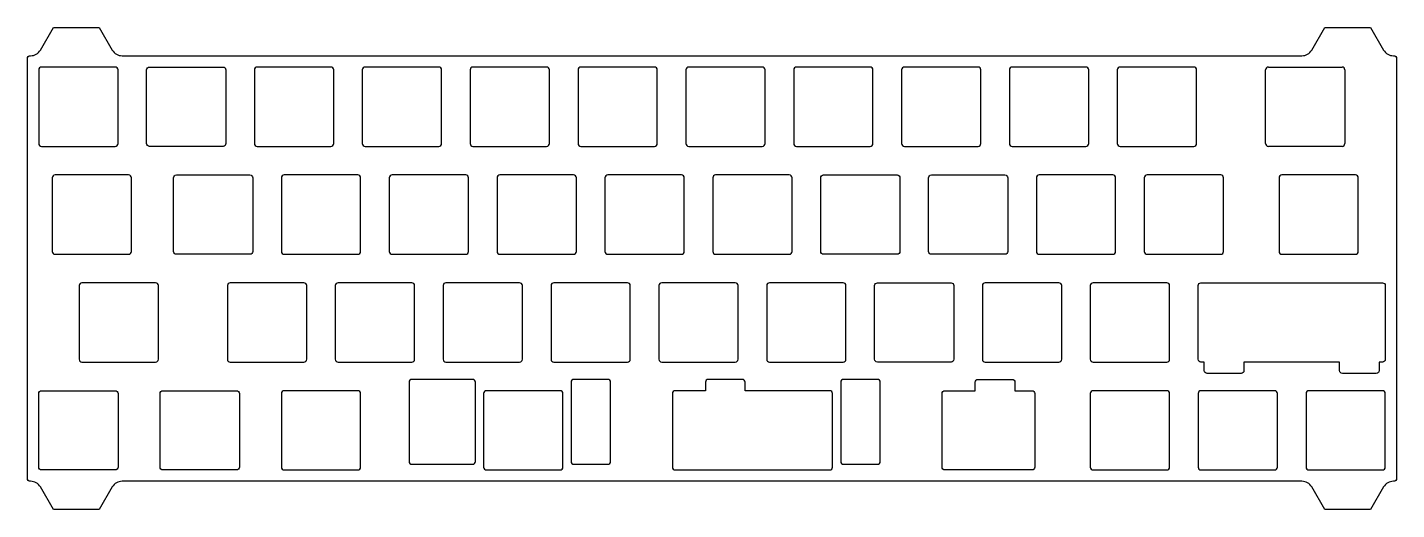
# Model space of a CAD drawing. Header units: millimetres. Extents: x 1 to 242, y -81 to 4.
import ezdxf

# ---------------------------------------------------------------- set-up
doc = ezdxf.new("R2010")
doc.units = ezdxf.units.MM
doc.layers.get('0').update_dxf_attribs({"linetype": 'CONTINUOUS'})

msp = doc.modelspace()

# ---------------------------------------------------------------- linework, layer by layer
for p, q in [((219.22, -16.03), (219.22, -3.03)), ((219.22, -16.03), (219.22, -3.03)), ((219.72, -2.53), (232.72, -2.53)), ((219.72, -2.53), (232.72, -2.53)), ((233.22, -3.03), (233.22, -16.03)), ((233.22, -3.03), (233.22, -16.03)), ((232.72, -16.53), (219.72, -16.53)), ((232.72, -16.53), (219.72, -16.53))]:
    msp.add_line(p, q)
for points in [[(17.25, -0.53), (225.64, -0.53, 0.267949), (227.37, 0.47), (229.68, 4.47), (237.75, 4.47), (240.06, 0.47, 0.267949), (241.8, -0.53), (241.86, -0.53, -0.414214), (242.36, -1.03), (242.36, -75.17, -0.414214), (241.86, -75.68), (241.8, -75.68, 0.267949), (240.06, -76.68), (237.75, -80.68), (229.68, -80.68), (227.37, -76.68, 0.267949), (225.64, -75.68), (17.25, -75.68, 0.267949), (15.51, -76.68), (13.2, -80.68), (5.13, -80.68), (2.82, -76.68, 0.267949), (1.09, -75.68), (1.02, -75.68, -0.414214), (0.52, -75.17), (0.52, -1.03, -0.414214), (1.02, -0.53), (1.09, -0.53, 0.267949), (2.82, 0.47), (5.13, 4.47), (13.2, 4.47), (15.51, 0.47, 0.267949)], [(17.25, -0.53), (225.64, -0.53, 0.267949), (227.37, 0.47), (229.68, 4.47), (237.75, 4.47), (240.06, 0.47, 0.267949), (241.8, -0.53), (241.86, -0.53, -0.414214), (242.36, -1.03), (242.36, -75.17, -0.414214), (241.86, -75.68), (241.8, -75.68, 0.267949), (240.06, -76.68), (237.75, -80.68), (229.68, -80.68), (227.37, -76.68, 0.267949), (225.64, -75.68), (17.25, -75.68, 0.267949), (15.51, -76.68), (13.2, -80.68), (5.13, -80.68), (2.82, -76.68, 0.267949), (1.09, -75.68), (1.02, -75.68, -0.414214), (0.52, -75.17), (0.52, -1.03, -0.414214), (1.02, -0.53), (1.09, -0.53, 0.267949), (2.82, 0.47), (5.13, 4.47), (13.2, 4.47), (15.51, 0.47, 0.267949)], [(2.53, -3.03), (2.53, -16.03, 0.414214), (3.03, -16.53), (16.03, -16.53, 0.414214), (16.53, -16.03), (16.53, -3.03, 0.414214), (16.03, -2.53), (3.03, -2.53, 0.414214)], [(2.53, -3.03), (2.53, -16.03, 0.414214), (3.03, -16.53), (16.03, -16.53, 0.414214), (16.53, -16.03), (16.53, -3.03, 0.414214), (16.03, -2.53), (3.03, -2.53, 0.414214)], [(22.08, -16.53, -0.414214), (21.58, -16.03), (21.58, -3.03, -0.414214), (22.08, -2.53), (35.08, -2.53, -0.414214), (35.58, -3.03), (35.58, -16.03, -0.414214), (35.08, -16.53)], [(22.08, -16.53, -0.414214), (21.58, -16.03), (21.58, -3.03, -0.414214), (22.08, -2.53), (35.08, -2.53, -0.414214), (35.58, -3.03), (35.58, -16.03, -0.414214), (35.08, -16.53)], [(40.63, -3.03), (40.63, -16.03, 0.414214), (41.13, -16.53), (54.13, -16.53, 0.414214), (54.63, -16.03), (54.63, -3.03, 0.414214), (54.13, -2.53), (41.13, -2.53, 0.414214)], [(40.63, -3.03), (40.63, -16.03, 0.414214), (41.13, -16.53), (54.13, -16.53, 0.414214), (54.63, -16.03), (54.63, -3.03, 0.414214), (54.13, -2.53), (41.13, -2.53, 0.414214)], [(59.68, -3.03), (59.68, -16.03, 0.414214), (60.18, -16.53), (73.18, -16.53, 0.414214), (73.68, -16.03), (73.68, -3.03, 0.414214), (73.18, -2.53), (60.18, -2.53, 0.414214)], [(59.68, -3.03), (59.68, -16.03, 0.414214), (60.18, -16.53), (73.18, -16.53, 0.414214), (73.68, -16.03), (73.68, -3.03, 0.414214), (73.18, -2.53), (60.18, -2.53, 0.414214)], [(78.73, -3.03), (78.73, -16.03, 0.414214), (79.23, -16.53), (92.23, -16.53, 0.414214), (92.73, -16.03), (92.73, -3.03, 0.414214), (92.23, -2.53), (79.23, -2.53, 0.414214)], [(78.73, -3.03), (78.73, -16.03, 0.414214), (79.23, -16.53), (92.23, -16.53, 0.414214), (92.73, -16.03), (92.73, -3.03, 0.414214), (92.23, -2.53), (79.23, -2.53, 0.414214)], [(97.78, -3.03), (97.78, -16.03, 0.414214), (98.28, -16.53), (111.28, -16.53, 0.414214), (111.78, -16.03), (111.78, -3.03, 0.414214), (111.28, -2.53), (98.28, -2.53, 0.414214)], [(97.78, -3.03), (97.78, -16.03, 0.414214), (98.28, -16.53), (111.28, -16.53, 0.414214), (111.78, -16.03), (111.78, -3.03, 0.414214), (111.28, -2.53), (98.28, -2.53, 0.414214)], [(130.33, -2.53), (117.33, -2.53, 0.414214), (116.83, -3.03), (116.83, -16.03, 0.414214), (117.33, -16.53), (130.33, -16.53, 0.414214), (130.83, -16.03), (130.83, -3.03, 0.414214)], [(130.33, -2.53), (117.33, -2.53, 0.414214), (116.83, -3.03), (116.83, -16.03, 0.414214), (117.33, -16.53), (130.33, -16.53, 0.414214), (130.83, -16.03), (130.83, -3.03, 0.414214)], [(135.88, -3.03), (135.88, -16.03, 0.414214), (136.38, -16.53), (149.38, -16.53, 0.414214), (149.88, -16.03), (149.88, -3.03, 0.414214), (149.38, -2.53), (136.38, -2.53, 0.414214)], [(135.88, -3.03), (135.88, -16.03, 0.414214), (136.38, -16.53), (149.38, -16.53, 0.414214), (149.88, -16.03), (149.88, -3.03, 0.414214), (149.38, -2.53), (136.38, -2.53, 0.414214)], [(154.93, -3.03), (154.93, -16.03, 0.414214), (155.43, -16.53), (168.43, -16.53, 0.414214), (168.93, -16.03), (168.93, -3.03, 0.414214), (168.43, -2.53), (155.43, -2.53, 0.414214)], [(154.93, -3.03), (154.93, -16.03, 0.414214), (155.43, -16.53), (168.43, -16.53, 0.414214), (168.93, -16.03), (168.93, -3.03, 0.414214), (168.43, -2.53), (155.43, -2.53, 0.414214)], [(173.98, -3.03), (173.98, -16.03, 0.414214), (174.48, -16.53), (187.48, -16.53, 0.414214), (187.98, -16.03), (187.98, -3.03, 0.414214), (187.48, -2.53), (174.48, -2.53, 0.414214)], [(173.98, -3.03), (173.98, -16.03, 0.414214), (174.48, -16.53), (187.48, -16.53, 0.414214), (187.98, -16.03), (187.98, -3.03, 0.414214), (187.48, -2.53), (174.48, -2.53, 0.414214)], [(193.03, -3.03), (193.03, -16.03, 0.414214), (193.53, -16.53), (206.53, -16.53, 0.414214), (207.03, -16.03), (207.03, -3.03, 0.414214), (206.53, -2.53), (193.53, -2.53, 0.414214)], [(193.03, -3.03), (193.03, -16.03, 0.414214), (193.53, -16.53), (206.53, -16.53, 0.414214), (207.03, -16.03), (207.03, -3.03, 0.414214), (206.53, -2.53), (193.53, -2.53, 0.414214)], [(4.91, -22.08), (4.91, -35.08, 0.414214), (5.41, -35.58), (18.41, -35.58, 0.414214), (18.91, -35.08), (18.91, -22.08, 0.414214), (18.41, -21.58), (5.41, -21.58, 0.414214)], [(4.91, -22.08), (4.91, -35.08, 0.414214), (5.41, -35.58), (18.41, -35.58, 0.414214), (18.91, -35.08), (18.91, -22.08, 0.414214), (18.41, -21.58), (5.41, -21.58, 0.414214)], [(26.84, -35.58, -0.414214), (26.34, -35.08), (26.34, -22.08, -0.414214), (26.84, -21.58), (39.84, -21.58, -0.414214), (40.34, -22.08), (40.34, -35.08, -0.414214), (39.84, -35.58)], [(26.84, -35.58, -0.414214), (26.34, -35.08), (26.34, -22.08, -0.414214), (26.84, -21.58), (39.84, -21.58, -0.414214), (40.34, -22.08), (40.34, -35.08, -0.414214), (39.84, -35.58)], [(45.39, -22.08), (45.39, -35.08, 0.414214), (45.89, -35.58), (58.89, -35.58, 0.414214), (59.39, -35.08), (59.39, -22.08, 0.414214), (58.89, -21.58), (45.89, -21.58, 0.414214)], [(45.39, -22.08), (45.39, -35.08, 0.414214), (45.89, -35.58), (58.89, -35.58, 0.414214), (59.39, -35.08), (59.39, -22.08, 0.414214), (58.89, -21.58), (45.89, -21.58, 0.414214)], [(77.94, -21.58), (64.94, -21.58, 0.414214), (64.44, -22.08), (64.44, -35.08, 0.414214), (64.94, -35.58), (77.94, -35.58, 0.414214), (78.44, -35.08), (78.44, -22.08, 0.414214)], [(77.94, -21.58), (64.94, -21.58, 0.414214), (64.44, -22.08), (64.44, -35.08, 0.414214), (64.94, -35.58), (77.94, -35.58, 0.414214), (78.44, -35.08), (78.44, -22.08, 0.414214)], [(83.49, -22.08), (83.49, -35.08, 0.414214), (83.99, -35.58), (96.99, -35.58, 0.414214), (97.49, -35.08), (97.49, -22.08, 0.414214), (96.99, -21.58), (83.99, -21.58, 0.414214)], [(83.49, -22.08), (83.49, -35.08, 0.414214), (83.99, -35.58), (96.99, -35.58, 0.414214), (97.49, -35.08), (97.49, -22.08, 0.414214), (96.99, -21.58), (83.99, -21.58, 0.414214)], [(102.54, -22.08), (102.54, -35.08, 0.414214), (103.04, -35.58), (116.04, -35.58, 0.414214), (116.54, -35.08), (116.54, -22.08, 0.414214), (116.04, -21.58), (103.04, -21.58, 0.414214)], [(102.54, -22.08), (102.54, -35.08, 0.414214), (103.04, -35.58), (116.04, -35.58, 0.414214), (116.54, -35.08), (116.54, -22.08, 0.414214), (116.04, -21.58), (103.04, -21.58, 0.414214)], [(121.59, -22.08), (121.59, -35.08, 0.414214), (122.09, -35.58), (135.09, -35.58, 0.414214), (135.59, -35.08), (135.59, -22.08, 0.414214), (135.09, -21.58), (122.09, -21.58, 0.414214)], [(121.59, -22.08), (121.59, -35.08, 0.414214), (122.09, -35.58), (135.09, -35.58, 0.414214), (135.59, -35.08), (135.59, -22.08, 0.414214), (135.09, -21.58), (122.09, -21.58, 0.414214)], [(141.14, -35.58, -0.414214), (140.64, -35.08), (140.64, -22.08, -0.414214), (141.14, -21.58), (154.14, -21.58, -0.414214), (154.64, -22.08), (154.64, -35.08, -0.414214), (154.14, -35.58)], [(141.14, -35.58, -0.414214), (140.64, -35.08), (140.64, -22.08, -0.414214), (141.14, -21.58), (154.14, -21.58, -0.414214), (154.64, -22.08), (154.64, -35.08, -0.414214), (154.14, -35.58)], [(160.19, -35.58, -0.414214), (159.69, -35.08), (159.69, -22.08, -0.414214), (160.19, -21.58), (173.19, -21.58, -0.414214), (173.69, -22.08), (173.69, -35.08, -0.414214), (173.19, -35.58)], [(160.19, -35.58, -0.414214), (159.69, -35.08), (159.69, -22.08, -0.414214), (160.19, -21.58), (173.19, -21.58, -0.414214), (173.69, -22.08), (173.69, -35.08, -0.414214), (173.19, -35.58)], [(178.74, -22.08), (178.74, -35.08, 0.414214), (179.24, -35.58), (192.24, -35.58, 0.414214), (192.74, -35.08), (192.74, -22.08, 0.414214), (192.24, -21.58), (179.24, -21.58, 0.414214)], [(178.74, -22.08), (178.74, -35.08, 0.414214), (179.24, -35.58), (192.24, -35.58, 0.414214), (192.74, -35.08), (192.74, -22.08, 0.414214), (192.24, -21.58), (179.24, -21.58, 0.414214)], [(197.79, -22.08), (197.79, -35.08, 0.414214), (198.29, -35.58), (211.29, -35.58, 0.414214), (211.79, -35.08), (211.79, -22.08, 0.414214), (211.29, -21.58), (198.29, -21.58, 0.414214)], [(197.79, -22.08), (197.79, -35.08, 0.414214), (198.29, -35.58), (211.29, -35.58, 0.414214), (211.79, -35.08), (211.79, -22.08, 0.414214), (211.29, -21.58), (198.29, -21.58, 0.414214)], [(221.6, -22.08), (221.6, -35.08, 0.414214), (222.1, -35.58), (235.1, -35.58, 0.414214), (235.6, -35.08), (235.6, -22.08, 0.414214), (235.1, -21.58), (222.1, -21.58, 0.414214)], [(221.6, -22.08), (221.6, -35.08, 0.414214), (222.1, -35.58), (235.1, -35.58, 0.414214), (235.6, -35.08), (235.6, -22.08, 0.414214), (235.1, -21.58), (222.1, -21.58, 0.414214)], [(9.67, -41.12), (9.67, -54.13, 0.414214), (10.17, -54.63), (23.17, -54.63, 0.414214), (23.67, -54.13), (23.67, -41.12, 0.414214), (23.17, -40.63), (10.17, -40.63, 0.414214)], [(9.67, -41.12), (9.67, -54.13, 0.414214), (10.17, -54.63), (23.17, -54.63, 0.414214), (23.67, -54.13), (23.67, -41.12, 0.414214), (23.17, -40.63), (10.17, -40.63, 0.414214)], [(35.86, -41.12), (35.86, -54.13, 0.414214), (36.36, -54.63), (49.36, -54.63, 0.414214), (49.86, -54.13), (49.86, -41.12, 0.414214), (49.36, -40.63), (36.36, -40.63, 0.414214)], [(35.86, -41.12), (35.86, -54.13, 0.414214), (36.36, -54.63), (49.36, -54.63, 0.414214), (49.86, -54.13), (49.86, -41.12, 0.414214), (49.36, -40.63), (36.36, -40.63, 0.414214)], [(54.91, -41.12), (54.91, -54.13, 0.414214), (55.41, -54.63), (68.41, -54.63, 0.414214), (68.91, -54.13), (68.91, -41.12, 0.414214), (68.41, -40.63), (55.41, -40.63, 0.414214)], [(54.91, -41.12), (54.91, -54.13, 0.414214), (55.41, -54.63), (68.41, -54.63, 0.414214), (68.91, -54.13), (68.91, -41.12, 0.414214), (68.41, -40.63), (55.41, -40.63, 0.414214)], [(73.96, -41.12), (73.96, -54.13, 0.414214), (74.46, -54.63), (87.46, -54.63, 0.414214), (87.96, -54.13), (87.96, -41.12, 0.414214), (87.46, -40.63), (74.46, -40.63, 0.414214)], [(73.96, -41.12), (73.96, -54.13, 0.414214), (74.46, -54.63), (87.46, -54.63, 0.414214), (87.96, -54.13), (87.96, -41.12, 0.414214), (87.46, -40.63), (74.46, -40.63, 0.414214)], [(93.01, -41.12), (93.01, -54.13, 0.414214), (93.51, -54.63), (106.51, -54.63, 0.414214), (107.01, -54.13), (107.01, -41.12, 0.414214), (106.51, -40.63), (93.51, -40.63, 0.414214)], [(93.01, -41.12), (93.01, -54.13, 0.414214), (93.51, -54.63), (106.51, -54.63, 0.414214), (107.01, -54.13), (107.01, -41.12, 0.414214), (106.51, -40.63), (93.51, -40.63, 0.414214)], [(125.56, -40.63), (112.56, -40.63, 0.414214), (112.06, -41.12), (112.06, -54.13, 0.414214), (112.56, -54.63), (125.56, -54.63, 0.414214), (126.06, -54.13), (126.06, -41.12, 0.414214)], [(125.56, -40.63), (112.56, -40.63, 0.414214), (112.06, -41.12), (112.06, -54.13, 0.414214), (112.56, -54.63), (125.56, -54.63, 0.414214), (126.06, -54.13), (126.06, -41.12, 0.414214)], [(144.61, -40.63), (131.61, -40.63, 0.414214), (131.11, -41.12), (131.11, -54.13, 0.414214), (131.61, -54.63), (144.61, -54.63, 0.414214), (145.11, -54.13), (145.11, -41.12, 0.414214)], [(144.61, -40.63), (131.61, -40.63, 0.414214), (131.11, -41.12), (131.11, -54.13, 0.414214), (131.61, -54.63), (144.61, -54.63, 0.414214), (145.11, -54.13), (145.11, -41.12, 0.414214)], [(150.66, -54.63, -0.414214), (150.16, -54.13), (150.16, -41.12, -0.414214), (150.66, -40.63), (163.66, -40.63, -0.414214), (164.16, -41.12), (164.16, -54.13, -0.414214), (163.66, -54.63)], [(150.66, -54.63, -0.414214), (150.16, -54.13), (150.16, -41.12, -0.414214), (150.66, -40.63), (163.66, -40.63, -0.414214), (164.16, -41.12), (164.16, -54.13, -0.414214), (163.66, -54.63)], [(169.21, -41.12), (169.21, -54.13, 0.414214), (169.71, -54.63), (182.71, -54.63, 0.414214), (183.21, -54.13), (183.21, -41.12, 0.414214), (182.71, -40.63), (169.71, -40.63, 0.414214)], [(169.21, -41.12), (169.21, -54.13, 0.414214), (169.71, -54.63), (182.71, -54.63, 0.414214), (183.21, -54.13), (183.21, -41.12, 0.414214), (182.71, -40.63), (169.71, -40.63, 0.414214)], [(188.26, -41.12), (188.26, -54.13, 0.414214), (188.76, -54.63), (201.76, -54.63, 0.414214), (202.26, -54.13), (202.26, -41.12, 0.414214), (201.76, -40.63), (188.76, -40.63, 0.414214)], [(188.26, -41.12), (188.26, -54.13, 0.414214), (188.76, -54.63), (201.76, -54.63, 0.414214), (202.26, -54.13), (202.26, -41.12, 0.414214), (201.76, -40.63), (188.76, -40.63, 0.414214)], [(207.31, -41.12, -0.414214), (207.81, -40.63), (239.86, -40.63, -0.414214), (240.36, -41.12), (240.36, -54.13, -0.414214), (239.86, -54.63), (239.28, -54.63), (239.28, -56.13, -0.414214), (238.78, -56.63), (232.78, -56.63, -0.414214), (232.28, -56.13), (232.28, -54.63), (215.4, -54.63), (215.4, -56.13, -0.414214), (214.9, -56.63), (208.9, -56.63, -0.414214), (208.4, -56.13), (208.4, -54.63), (207.81, -54.63, -0.414214), (207.31, -54.13)], [(207.31, -41.12, -0.414214), (207.81, -40.63), (239.86, -40.63, -0.414214), (240.36, -41.12), (240.36, -54.13, -0.414214), (239.86, -54.63), (239.28, -54.63), (239.28, -56.13, -0.414214), (238.78, -56.63), (232.78, -56.63, -0.414214), (232.28, -56.13), (232.28, -54.63), (215.4, -54.63), (215.4, -56.13, -0.414214), (214.9, -56.63), (208.9, -56.63, -0.414214), (208.4, -56.13), (208.4, -54.63), (207.81, -54.63, -0.414214), (207.31, -54.13)], [(68.44, -72.68), (79.17, -72.68, 0.414214), (79.67, -72.18), (79.67, -58.18, 0.414214), (79.17, -57.68), (68.44, -57.68, 0.414214), (67.94, -58.18), (67.94, -72.18, 0.414214)], [(68.44, -72.68), (79.17, -72.68, 0.414214), (79.67, -72.18), (79.67, -58.18, 0.414214), (79.17, -57.68), (68.44, -57.68, 0.414214), (67.94, -58.18), (67.94, -72.18, 0.414214)], [(97.04, -72.68), (103.04, -72.68, 0.414214), (103.54, -72.18), (103.54, -58.18, 0.414214), (103.04, -57.68), (97.04, -57.68, 0.414214), (96.54, -58.18), (96.54, -72.18, 0.414214)], [(97.04, -72.68), (103.04, -72.68, 0.414214), (103.54, -72.18), (103.54, -58.18, 0.414214), (103.04, -57.68), (97.04, -57.68, 0.414214), (96.54, -58.18), (96.54, -72.18, 0.414214)], [(114.44, -60.18), (114.44, -73.18, 0.414214), (114.94, -73.68), (142.23, -73.68, 0.414214), (142.73, -73.18), (142.73, -60.18, 0.414214), (142.23, -59.68), (127.29, -59.68), (127.29, -58.18, 0.414214), (126.79, -57.68), (120.79, -57.68, 0.414214), (120.29, -58.18), (120.29, -59.68), (114.94, -59.68, 0.414214)], [(114.44, -60.18), (114.44, -73.18, 0.414214), (114.94, -73.68), (142.23, -73.68, 0.414214), (142.73, -73.18), (142.73, -60.18, 0.414214), (142.23, -59.68), (127.29, -59.68), (127.29, -58.18, 0.414214), (126.79, -57.68), (120.79, -57.68, 0.414214), (120.29, -58.18), (120.29, -59.68), (114.94, -59.68, 0.414214)], [(144.67, -72.68), (150.67, -72.68, 0.414214), (151.17, -72.18), (151.17, -58.18, 0.414214), (150.67, -57.68), (144.67, -57.68, 0.414214), (144.17, -58.18), (144.17, -72.18, 0.414214)], [(144.67, -72.68), (150.67, -72.68, 0.414214), (151.17, -72.18), (151.17, -58.18, 0.414214), (150.67, -57.68), (144.67, -57.68, 0.414214), (144.17, -58.18), (144.17, -72.18, 0.414214)], [(174.44, -57.68, -0.414214), (174.94, -58.18), (174.94, -59.68), (177.95, -59.68, -0.414214), (178.45, -60.18), (178.45, -73.18, -0.414214), (177.95, -73.68), (162.57, -73.68, -0.414214), (162.07, -73.18), (162.07, -60.18, -0.414214), (162.57, -59.68), (167.94, -59.68), (167.94, -58.18, -0.414214), (168.44, -57.68)], [(174.44, -57.68, -0.414214), (174.94, -58.18), (174.94, -59.68), (177.95, -59.68, -0.414214), (178.45, -60.18), (178.45, -73.18, -0.414214), (177.95, -73.68), (162.57, -73.68, -0.414214), (162.07, -73.18), (162.07, -60.18, -0.414214), (162.57, -59.68), (167.94, -59.68), (167.94, -58.18, -0.414214), (168.44, -57.68)], [(3.03, -73.68, -0.414214), (2.53, -73.18), (2.53, -60.18, -0.414214), (3.03, -59.68), (16.03, -59.68, -0.414214), (16.53, -60.18), (16.53, -73.18, -0.414214), (16.03, -73.68)], [(3.03, -73.68, -0.414214), (2.53, -73.18), (2.53, -60.18, -0.414214), (3.03, -59.68), (16.03, -59.68, -0.414214), (16.53, -60.18), (16.53, -73.18, -0.414214), (16.03, -73.68)], [(24.46, -73.68, -0.414214), (23.96, -73.18), (23.96, -60.18, -0.414214), (24.46, -59.68), (37.46, -59.68, -0.414214), (37.96, -60.18), (37.96, -73.18, -0.414214), (37.46, -73.68)], [(24.46, -73.68, -0.414214), (23.96, -73.18), (23.96, -60.18, -0.414214), (24.46, -59.68), (37.46, -59.68, -0.414214), (37.96, -60.18), (37.96, -73.18, -0.414214), (37.46, -73.68)], [(45.39, -60.18), (45.39, -73.18, 0.414214), (45.89, -73.68), (58.89, -73.68, 0.414214), (59.39, -73.18), (59.39, -60.18, 0.414214), (58.89, -59.68), (45.89, -59.68, 0.414214)], [(45.39, -60.18), (45.39, -73.18, 0.414214), (45.89, -73.68), (58.89, -73.68, 0.414214), (59.39, -73.18), (59.39, -60.18, 0.414214), (58.89, -59.68), (45.89, -59.68, 0.414214)], [(81.61, -73.68), (94.61, -73.68, 0.414214), (95.11, -73.18), (95.11, -60.18, 0.414214), (94.61, -59.68), (81.61, -59.68, 0.414214), (81.11, -60.18), (81.11, -73.18, 0.414214)], [(81.61, -73.68), (94.61, -73.68, 0.414214), (95.11, -73.18), (95.11, -60.18, 0.414214), (94.61, -59.68), (81.61, -59.68, 0.414214), (81.11, -60.18), (81.11, -73.18, 0.414214)], [(188.26, -60.18), (188.26, -73.18, 0.414214), (188.76, -73.68), (201.76, -73.68, 0.414214), (202.26, -73.18), (202.26, -60.18, 0.414214), (201.76, -59.68), (188.76, -59.68, 0.414214)], [(188.26, -60.18), (188.26, -73.18, 0.414214), (188.76, -73.68), (201.76, -73.68, 0.414214), (202.26, -73.18), (202.26, -60.18, 0.414214), (201.76, -59.68), (188.76, -59.68, 0.414214)], [(207.31, -60.18), (207.31, -73.18, 0.414214), (207.81, -73.68), (220.81, -73.68, 0.414214), (221.31, -73.18), (221.31, -60.18, 0.414214), (220.81, -59.68), (207.81, -59.68, 0.414214)], [(207.31, -60.18), (207.31, -73.18, 0.414214), (207.81, -73.68), (220.81, -73.68, 0.414214), (221.31, -73.18), (221.31, -60.18, 0.414214), (220.81, -59.68), (207.81, -59.68, 0.414214)], [(226.36, -60.18), (226.36, -73.18, 0.414214), (226.86, -73.68), (239.86, -73.68, 0.414214), (240.36, -73.18), (240.36, -60.18, 0.414214), (239.86, -59.68), (226.86, -59.68, 0.414214)], [(226.36, -60.18), (226.36, -73.18, 0.414214), (226.86, -73.68), (239.86, -73.68, 0.414214), (240.36, -73.18), (240.36, -60.18, 0.414214), (239.86, -59.68), (226.86, -59.68, 0.414214)]]:
    msp.add_lwpolyline(points, format="xyb", close=True)
for centre, start, end in [((219.72, -3.03), 90.0008, 180), ((219.72, -3.03), 90.0008, 180), ((232.72, -3.03), 0.0031, 90.0008), ((232.72, -3.03), 0.0031, 90.0008), ((219.72, -16.03), 180, 270), ((219.72, -16.03), 180, 270), ((232.72, -16.03), 270.0802, 360), ((232.72, -16.03), 270.0802, 360)]:
    msp.add_arc(centre, 0.5, start, end)

doc.saveas('drawing.dxf')
